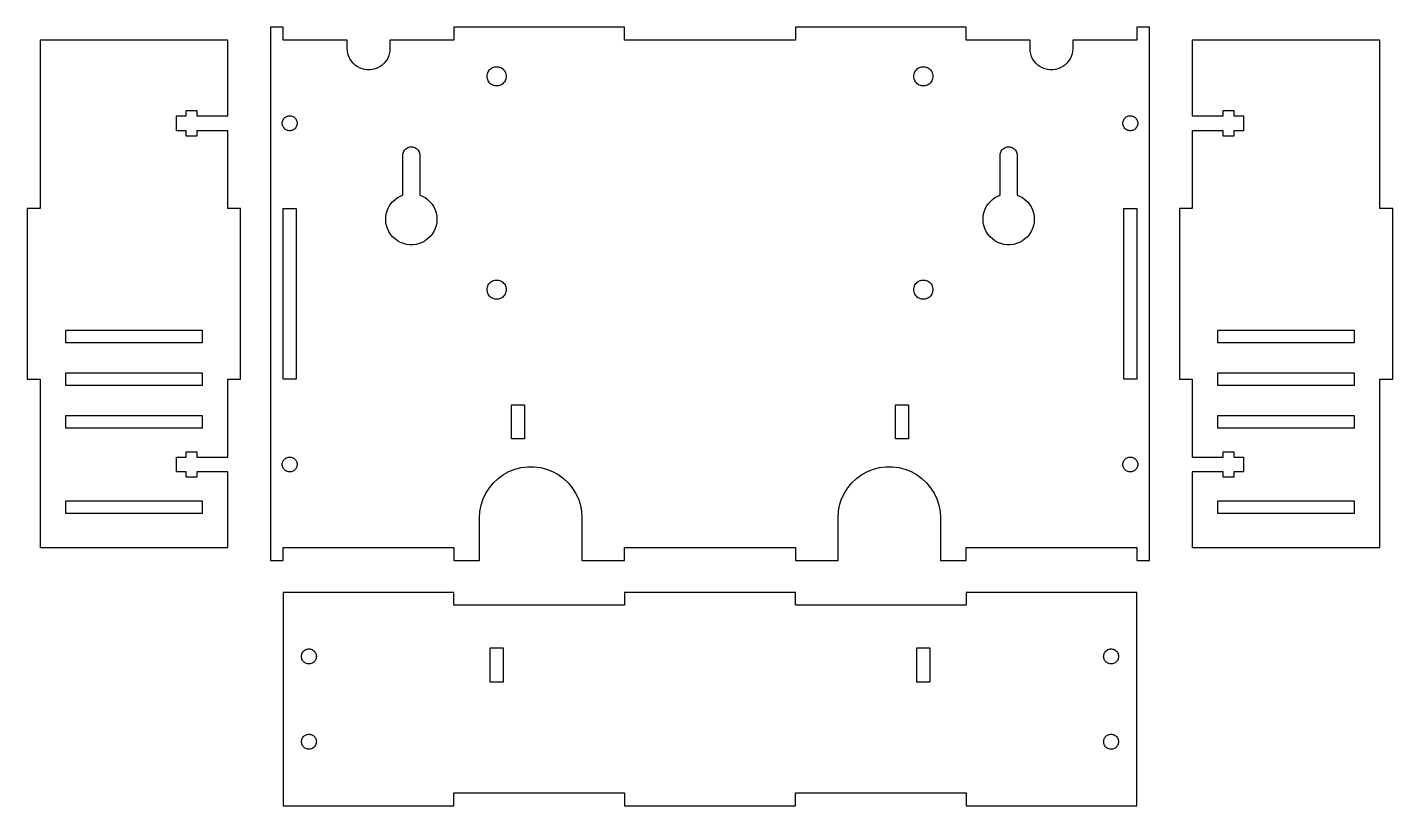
# Model space of a CAD drawing. Header units: metres. Extents: x -160 to 160, y -120 to 252.
# Drawn here: x -160 to 160, y -120 to 62.5 of the extents above; entities that cross this region are included whole.
import ezdxf

# ---------------------------------------------------------------- set-up
doc = ezdxf.new("R2010")
doc.units = ezdxf.units.M

msp = doc.modelspace()

# ---------------------------------------------------------------- linework, layer by layer
for p, q in [((-100, 62.5), (-103, 62.5)), ((-103, 62.5), (-103, -62.5)), ((-100, 59.5), (-100, 62.5)), ((-20, 62.5), (-60, 62.5)), ((-60, 62.5), (-60, 59.5)), ((-20, 59.5), (-20, 62.5)), ((60, 62.5), (20, 62.5)), ((20, 62.5), (20, 59.5)), ((60, 59.5), (60, 62.5)), ((103, 62.5), (100, 62.5)), ((100, 62.5), (100, 59.5)), ((103, -62.5), (103, 62.5)), ((-113, 59.5), (-157, 59.5)), ((-157, 59.5), (-157, 20)), ((-113, 41.75), (-113, 59.5)), ((-85, 59.5), (-100, 59.5)), ((-85, 57.5), (-85, 59.5)), ((-60, 59.5), (-75, 59.5)), ((-75, 59.5), (-75, 57.5)), ((20, 59.5), (-20, 59.5)), ((75, 59.5), (60, 59.5)), ((75, 57.5), (75, 59.5)), ((100, 59.5), (85, 59.5)), ((85, 59.5), (85, 57.5)), ((157, 59.5), (113, 59.5)), ((113, 59.5), (113, 41.75)), ((157, 20), (157, 59.5)), ((-84.9606, 56.8733), (-85, 57.5)), ((-84.8429, 56.2566), (-84.9606, 56.8733)), ((-84.6489, 55.6594), (-84.8429, 56.2566)), ((-84.3815, 55.0912), (-84.6489, 55.6594)), ((-84.0451, 54.5611), (-84.3815, 55.0912)), ((-83.6448, 54.0773), (-84.0451, 54.5611)), ((-75.9549, 54.5611), (-76.3552, 54.0773)), ((-75.6185, 55.0912), (-75.9549, 54.5611)), ((-75.3511, 55.6594), (-75.6185, 55.0912)), ((-75.1571, 56.2566), (-75.3511, 55.6594)), ((-75.0394, 56.8733), (-75.1571, 56.2566)), ((-75, 57.5), (-75.0394, 56.8733)), ((75.0394, 56.8733), (75, 57.5)), ((75.1571, 56.2566), (75.0394, 56.8733)), ((75.3511, 55.6594), (75.1571, 56.2566)), ((75.6185, 55.0912), (75.3511, 55.6594)), ((75.9549, 54.5611), (75.6185, 55.0912)), ((76.3552, 54.0773), (75.9549, 54.5611)), ((84.0451, 54.5611), (83.6448, 54.0773)), ((84.3815, 55.0912), (84.0451, 54.5611)), ((84.6489, 55.6594), (84.3815, 55.0912)), ((84.8429, 56.2566), (84.6489, 55.6594)), ((84.9606, 56.8733), (84.8429, 56.2566)), ((85, 57.5), (84.9606, 56.8733)), ((-83.1871, 53.6474), (-83.6448, 54.0773)), ((-82.6791, 53.2784), (-83.1871, 53.6474)), ((-82.1289, 52.9759), (-82.6791, 53.2784)), ((-81.5451, 52.7447), (-82.1289, 52.9759)), ((-80.9369, 52.5886), (-81.5451, 52.7447)), ((-80.3139, 52.5099), (-80.9369, 52.5886)), ((-79.6861, 52.5099), (-80.3139, 52.5099)), ((-79.0631, 52.5886), (-79.6861, 52.5099)), ((-78.4549, 52.7447), (-79.0631, 52.5886)), ((-77.8711, 52.9759), (-78.4549, 52.7447)), ((-77.3209, 53.2784), (-77.8711, 52.9759)), ((-76.8129, 53.6474), (-77.3209, 53.2784)), ((-76.3552, 54.0773), (-76.8129, 53.6474)), ((-52.25, 51), (-52.2323, 51.282)), ((-52.2323, 51.282), (-52.1793, 51.5595)), ((-52.1793, 51.5595), (-52.092, 51.8283)), ((-52.092, 51.8283), (-51.9717, 52.0839)), ((-51.9717, 52.0839), (-51.8203, 52.3225)), ((-51.8203, 52.3225), (-51.6402, 52.5402)), ((-51.6402, 52.5402), (-51.4342, 52.7336)), ((-51.4342, 52.7336), (-51.2056, 52.8997)), ((-51.2056, 52.8997), (-50.958, 53.0359)), ((-50.958, 53.0359), (-50.6953, 53.1399)), ((-50.6953, 53.1399), (-50.4216, 53.2101)), ((-50.4216, 53.2101), (-50.1413, 53.2456)), ((-50.1413, 53.2456), (-49.8587, 53.2456)), ((-49.8587, 53.2456), (-49.5784, 53.2101)), ((-49.5784, 53.2101), (-49.3047, 53.1399)), ((-49.3047, 53.1399), (-49.042, 53.0359)), ((-49.042, 53.0359), (-48.7944, 52.8997)), ((-48.7944, 52.8997), (-48.5658, 52.7336)), ((-48.5658, 52.7336), (-48.3598, 52.5402)), ((-48.3598, 52.5402), (-48.1797, 52.3225)), ((-48.1797, 52.3225), (-48.0283, 52.0839)), ((-48.0283, 52.0839), (-47.908, 51.8283)), ((-47.908, 51.8283), (-47.8207, 51.5595)), ((-47.8207, 51.5595), (-47.7677, 51.282)), ((-47.7677, 51.282), (-47.75, 51)), ((47.75, 51), (47.7677, 51.282)), ((47.7677, 51.282), (47.8207, 51.5595)), ((47.8207, 51.5595), (47.908, 51.8283)), ((47.908, 51.8283), (48.0283, 52.0839)), ((48.0283, 52.0839), (48.1797, 52.3225)), ((48.1797, 52.3225), (48.3598, 52.5402)), ((48.3598, 52.5402), (48.5658, 52.7336)), ((48.5658, 52.7336), (48.7944, 52.8997)), ((48.7944, 52.8997), (49.042, 53.0359)), ((49.042, 53.0359), (49.3047, 53.1399)), ((49.3047, 53.1399), (49.5784, 53.2101)), ((49.5784, 53.2101), (49.8587, 53.2456)), ((49.8587, 53.2456), (50.1413, 53.2456)), ((50.1413, 53.2456), (50.4216, 53.2101)), ((50.4216, 53.2101), (50.6953, 53.1399)), ((50.6953, 53.1399), (50.958, 53.0359)), ((50.958, 53.0359), (51.2056, 52.8997)), ((51.2056, 52.8997), (51.4342, 52.7336)), ((51.4342, 52.7336), (51.6402, 52.5402)), ((51.6402, 52.5402), (51.8203, 52.3225)), ((51.8203, 52.3225), (51.9717, 52.0839)), ((51.9717, 52.0839), (52.092, 51.8283)), ((52.092, 51.8283), (52.1793, 51.5595)), ((52.1793, 51.5595), (52.2323, 51.282)), ((52.2323, 51.282), (52.25, 51)), ((76.8129, 53.6474), (76.3552, 54.0773)), ((77.3209, 53.2784), (76.8129, 53.6474)), ((77.8711, 52.9759), (77.3209, 53.2784)), ((78.4549, 52.7447), (77.8711, 52.9759)), ((79.0631, 52.5886), (78.4549, 52.7447)), ((79.6861, 52.5099), (79.0631, 52.5886)), ((80.3139, 52.5099), (79.6861, 52.5099)), ((80.9369, 52.5886), (80.3139, 52.5099)), ((81.5451, 52.7447), (80.9369, 52.5886)), ((82.1289, 52.9759), (81.5451, 52.7447)), ((82.6791, 53.2784), (82.1289, 52.9759)), ((83.1871, 53.6474), (82.6791, 53.2784)), ((83.6448, 54.0773), (83.1871, 53.6474)), ((-52.2323, 50.718), (-52.25, 51)), ((-52.1793, 50.4404), (-52.2323, 50.718)), ((-52.092, 50.1717), (-52.1793, 50.4404)), ((-51.9717, 49.916), (-52.092, 50.1717)), ((-51.8203, 49.6775), (-51.9717, 49.916)), ((-51.6402, 49.4598), (-51.8203, 49.6775)), ((-51.4342, 49.2663), (-51.6402, 49.4598)), ((-51.2056, 49.1003), (-51.4342, 49.2663)), ((-50.958, 48.9641), (-51.2056, 49.1003)), ((-50.6953, 48.8601), (-50.958, 48.9641)), ((-50.4216, 48.7898), (-50.6953, 48.8601)), ((-50.1413, 48.7544), (-50.4216, 48.7898)), ((-49.8587, 48.7544), (-50.1413, 48.7544)), ((-49.5784, 48.7898), (-49.8587, 48.7544)), ((-49.3047, 48.8601), (-49.5784, 48.7898)), ((-49.042, 48.9641), (-49.3047, 48.8601)), ((-48.7944, 49.1003), (-49.042, 48.9641)), ((-48.5658, 49.2663), (-48.7944, 49.1003)), ((-48.3598, 49.4598), (-48.5658, 49.2663)), ((-48.1797, 49.6775), (-48.3598, 49.4598)), ((-48.0283, 49.916), (-48.1797, 49.6775)), ((-47.908, 50.1717), (-48.0283, 49.916)), ((-47.8207, 50.4404), (-47.908, 50.1717)), ((-47.7677, 50.718), (-47.8207, 50.4404)), ((-47.75, 51), (-47.7677, 50.718)), ((47.7677, 50.718), (47.75, 51)), ((47.8207, 50.4404), (47.7677, 50.718)), ((47.908, 50.1717), (47.8207, 50.4404)), ((48.0283, 49.916), (47.908, 50.1717)), ((48.1797, 49.6775), (48.0283, 49.916)), ((48.3598, 49.4598), (48.1797, 49.6775)), ((48.5658, 49.2663), (48.3598, 49.4598)), ((48.7944, 49.1003), (48.5658, 49.2663)), ((49.042, 48.9641), (48.7944, 49.1003)), ((49.3047, 48.8601), (49.042, 48.9641)), ((49.5784, 48.7898), (49.3047, 48.8601)), ((49.8587, 48.7544), (49.5784, 48.7898)), ((50.1413, 48.7544), (49.8587, 48.7544)), ((50.4216, 48.7898), (50.1413, 48.7544)), ((50.6953, 48.8601), (50.4216, 48.7898)), ((50.958, 48.9641), (50.6953, 48.8601)), ((51.2056, 49.1003), (50.958, 48.9641)), ((51.4342, 49.2663), (51.2056, 49.1003)), ((51.6402, 49.4598), (51.4342, 49.2663)), ((51.8203, 49.6775), (51.6402, 49.4598)), ((51.9717, 49.916), (51.8203, 49.6775)), ((52.092, 50.1717), (51.9717, 49.916)), ((52.1793, 50.4404), (52.092, 50.1717)), ((52.2323, 50.718), (52.1793, 50.4404)), ((52.25, 51), (52.2323, 50.718)), ((-125, 38.25), (-125, 41.75)), ((-125, 41.75), (-122.75, 41.75)), ((-122.75, 41.75), (-122.75, 43)), ((-122.75, 43), (-120.25, 43)), ((-120.25, 43), (-120.25, 41.75)), ((-120.25, 41.75), (-113, 41.75)), ((-99.2451, 41.5834), (-99.0408, 41.6643)), ((-99.0408, 41.6643), (-98.8279, 41.719)), ((-98.8279, 41.719), (-98.6099, 41.7465)), ((-98.6099, 41.7465), (-98.3901, 41.7465)), ((-98.3901, 41.7465), (-98.1721, 41.719)), ((-98.1721, 41.719), (-97.9592, 41.6643)), ((-97.9592, 41.6643), (-97.7549, 41.5834)), ((97.7549, 41.5834), (97.9592, 41.6643)), ((97.9592, 41.6643), (98.1721, 41.719)), ((98.1721, 41.719), (98.3901, 41.7465)), ((98.3901, 41.7465), (98.6099, 41.7465)), ((98.6099, 41.7465), (98.8279, 41.719)), ((98.8279, 41.719), (99.0408, 41.6643)), ((99.0408, 41.6643), (99.2451, 41.5834)), ((113, 41.75), (120.25, 41.75)), ((120.25, 41.75), (120.25, 43)), ((120.25, 43), (122.75, 43)), ((122.75, 43), (122.75, 41.75)), ((122.75, 41.75), (125, 41.75)), ((125, 41.75), (125, 38.25)), ((-100.25, 40), (-100.236, 40.2193)), ((-100.236, 39.7807), (-100.25, 40)), ((-100.236, 40.2193), (-100.195, 40.4352)), ((-100.195, 39.5648), (-100.236, 39.7807)), ((-100.195, 40.4352), (-100.127, 40.6442)), ((-100.127, 39.3558), (-100.195, 39.5648)), ((-100.127, 40.6442), (-100.034, 40.8431)), ((-100.034, 39.1569), (-100.127, 39.3558)), ((-100.034, 40.8431), (-99.9158, 41.0286)), ((-99.9158, 38.9714), (-100.034, 39.1569)), ((-99.9158, 41.0286), (-99.7757, 41.198)), ((-99.7757, 38.802), (-99.9158, 38.9714)), ((-99.7757, 41.198), (-99.6155, 41.3484)), ((-99.6155, 38.6516), (-99.7757, 38.802)), ((-99.6155, 41.3484), (-99.4377, 41.4776)), ((-99.4377, 38.5224), (-99.6155, 38.6516)), ((-99.4377, 41.4776), (-99.2451, 41.5834)), ((-99.2451, 38.4165), (-99.4377, 38.5224)), ((-99.0408, 38.3356), (-99.2451, 38.4165)), ((-97.7549, 38.4165), (-97.9592, 38.3356)), ((-97.7549, 41.5834), (-97.5623, 41.4776)), ((-97.5623, 38.5224), (-97.7549, 38.4165)), ((-97.5623, 41.4776), (-97.3845, 41.3484)), ((-97.3845, 38.6516), (-97.5623, 38.5224)), ((-97.3845, 41.3484), (-97.2243, 41.198)), ((-97.2243, 38.802), (-97.3845, 38.6516)), ((-97.2243, 41.198), (-97.0842, 41.0286)), ((-97.0842, 38.9714), (-97.2243, 38.802)), ((-97.0842, 41.0286), (-96.9665, 40.8431)), ((-96.9665, 39.1569), (-97.0842, 38.9714)), ((-96.9665, 40.8431), (-96.8729, 40.6442)), ((-96.8729, 39.3558), (-96.9665, 39.1569)), ((-96.8729, 40.6442), (-96.805, 40.4352)), ((-96.805, 39.5648), (-96.8729, 39.3558)), ((-96.805, 40.4352), (-96.7638, 40.2193)), ((-96.7638, 39.7807), (-96.805, 39.5648)), ((-96.7638, 40.2193), (-96.75, 40)), ((-96.75, 40), (-96.7638, 39.7807)), ((96.75, 40), (96.7638, 40.2193)), ((96.7638, 39.7807), (96.75, 40)), ((96.7638, 40.2193), (96.805, 40.4352)), ((96.805, 39.5648), (96.7638, 39.7807)), ((96.805, 40.4352), (96.8729, 40.6442)), ((96.8729, 39.3558), (96.805, 39.5648)), ((96.8729, 40.6442), (96.9665, 40.8431)), ((96.9665, 39.1569), (96.8729, 39.3558)), ((96.9665, 40.8431), (97.0842, 41.0286)), ((97.0842, 38.9714), (96.9665, 39.1569)), ((97.0842, 41.0286), (97.2243, 41.198)), ((97.2243, 38.802), (97.0842, 38.9714)), ((97.2243, 41.198), (97.3845, 41.3484)), ((97.3845, 38.6516), (97.2243, 38.802)), ((97.3845, 41.3484), (97.5623, 41.4776)), ((97.5623, 38.5224), (97.3845, 38.6516)), ((97.5623, 41.4776), (97.7549, 41.5834)), ((97.7549, 38.4165), (97.5623, 38.5224)), ((97.9592, 38.3356), (97.7549, 38.4165)), ((99.2451, 38.4165), (99.0408, 38.3356)), ((99.2451, 41.5834), (99.4377, 41.4776)), ((99.4377, 38.5224), (99.2451, 38.4165)), ((99.4377, 41.4776), (99.6155, 41.3484)), ((99.6155, 38.6516), (99.4377, 38.5224)), ((99.6155, 41.3484), (99.7757, 41.198)), ((99.7757, 38.802), (99.6155, 38.6516)), ((99.7757, 41.198), (99.9158, 41.0286)), ((99.9158, 38.9714), (99.7757, 38.802)), ((99.9158, 41.0286), (100.034, 40.8431)), ((100.034, 39.1569), (99.9158, 38.9714)), ((100.034, 40.8431), (100.127, 40.6442)), ((100.127, 39.3558), (100.034, 39.1569)), ((100.127, 40.6442), (100.195, 40.4352)), ((100.195, 39.5648), (100.127, 39.3558)), ((100.195, 40.4352), (100.236, 40.2193)), ((100.236, 39.7807), (100.195, 39.5648)), ((100.236, 40.2193), (100.25, 40)), ((100.25, 40), (100.236, 39.7807)), ((-122.75, 38.25), (-125, 38.25)), ((-122.75, 37), (-122.75, 38.25)), ((-120.25, 37), (-122.75, 37)), ((-113, 38.25), (-120.25, 38.25)), ((-120.25, 38.25), (-120.25, 37)), ((-113, 20), (-113, 38.25)), ((-98.8279, 38.281), (-99.0408, 38.3356)), ((-98.6099, 38.2534), (-98.8279, 38.281)), ((-98.3901, 38.2534), (-98.6099, 38.2534)), ((-98.1721, 38.281), (-98.3901, 38.2534)), ((-97.9592, 38.3356), (-98.1721, 38.281)), ((98.1721, 38.281), (97.9592, 38.3356)), ((98.3901, 38.2534), (98.1721, 38.281)), ((98.6099, 38.2534), (98.3901, 38.2534)), ((98.8279, 38.281), (98.6099, 38.2534)), ((99.0408, 38.3356), (98.8279, 38.281)), ((120.25, 38.25), (113, 38.25)), ((113, 38.25), (113, 20)), ((120.25, 37), (120.25, 38.25)), ((122.75, 37), (120.25, 37)), ((125, 38.25), (122.75, 38.25)), ((122.75, 38.25), (122.75, 37)), ((-72, 32.5), (-71.9842, 32.7507)), ((-72, 23.1486), (-72, 32.5)), ((-71.9842, 32.7507), (-71.9372, 32.9974)), ((-71.9372, 32.9974), (-71.8595, 33.2362)), ((-71.8595, 33.2362), (-71.7526, 33.4635)), ((-71.7526, 33.4635), (-71.618, 33.6756)), ((-71.618, 33.6756), (-71.4579, 33.8691)), ((-71.4579, 33.8691), (-71.2748, 34.041)), ((-71.2748, 34.041), (-71.0716, 34.1886)), ((-71.0716, 34.1886), (-70.8515, 34.3096)), ((-70.8515, 34.3096), (-70.618, 34.4021)), ((-70.618, 34.4021), (-70.3748, 34.4646)), ((-70.3748, 34.4646), (-70.1256, 34.496)), ((-70.1256, 34.496), (-69.8744, 34.496)), ((-69.8744, 34.496), (-69.6252, 34.4646)), ((-69.6252, 34.4646), (-69.382, 34.4021)), ((-69.382, 34.4021), (-69.1485, 34.3096)), ((-69.1485, 34.3096), (-68.9284, 34.1886)), ((-68.9284, 34.1886), (-68.7252, 34.041)), ((-68.7252, 34.041), (-68.5421, 33.8691)), ((-68.5421, 33.8691), (-68.382, 33.6756)), ((-68.382, 33.6756), (-68.2474, 33.4635)), ((-68.2474, 33.4635), (-68.1405, 33.2362)), ((-68.1405, 33.2362), (-68.0628, 32.9974)), ((-68.0628, 32.9974), (-68.0158, 32.7507)), ((-68.0158, 32.7507), (-68, 32.5)), ((-68, 32.5), (-68, 23.1486)), ((68, 32.5), (68.0158, 32.7507)), ((68, 23.1486), (68, 32.5)), ((68.0158, 32.7507), (68.0628, 32.9974)), ((68.0628, 32.9974), (68.1405, 33.2362)), ((68.1405, 33.2362), (68.2474, 33.4635)), ((68.2474, 33.4635), (68.382, 33.6756)), ((68.382, 33.6756), (68.5421, 33.8691)), ((68.5421, 33.8691), (68.7252, 34.041)), ((68.7252, 34.041), (68.9284, 34.1886)), ((68.9284, 34.1886), (69.1485, 34.3096)), ((69.1485, 34.3096), (69.382, 34.4021)), ((69.382, 34.4021), (69.6252, 34.4646)), ((69.6252, 34.4646), (69.8744, 34.496)), ((69.8744, 34.496), (70.1256, 34.496)), ((70.1256, 34.496), (70.3748, 34.4646)), ((70.3748, 34.4646), (70.618, 34.4021)), ((70.618, 34.4021), (70.8515, 34.3096)), ((70.8515, 34.3096), (71.0716, 34.1886)), ((71.0716, 34.1886), (71.2748, 34.041)), ((71.2748, 34.041), (71.4579, 33.8691)), ((71.4579, 33.8691), (71.618, 33.6756)), ((71.618, 33.6756), (71.7526, 33.4635)), ((71.7526, 33.4635), (71.8595, 33.2362)), ((71.8595, 33.2362), (71.9372, 32.9974)), ((71.9372, 32.9974), (71.9842, 32.7507)), ((71.9842, 32.7507), (72, 32.5)), ((72, 32.5), (72, 23.1486)), ((-73.8245, 22.1231), (-73.215, 22.566)), ((-73.215, 22.566), (-72.5547, 22.929)), ((-72.5547, 22.929), (-72, 23.1486)), ((-68, 23.1486), (-67.4453, 22.929)), ((-67.4453, 22.929), (-66.785, 22.566)), ((-66.785, 22.566), (-66.1755, 22.1231)), ((66.1755, 22.1231), (66.785, 22.566)), ((66.785, 22.566), (67.4453, 22.929)), ((67.4453, 22.929), (68, 23.1486)), ((72, 23.1486), (72.5547, 22.929)), ((72.5547, 22.929), (73.215, 22.566)), ((73.215, 22.566), (73.8245, 22.1231)), ((-157, 20), (-160, 20)), ((-160, 20), (-160, -20)), ((-110, 20), (-113, 20)), ((-110, -20), (-110, 20)), ((-100, -20), (-100, 20)), ((-100, 20), (-97, 20)), ((-97, 20), (-97, -20)), ((-75.8115, 18.9921), (-75.5786, 19.7088)), ((-75.5786, 19.7088), (-75.2578, 20.3905)), ((-75.2578, 20.3905), (-74.8541, 21.0267)), ((-74.8541, 21.0267), (-74.3738, 21.6073)), ((-74.3738, 21.6073), (-73.8245, 22.1231)), ((-66.1755, 22.1231), (-65.6262, 21.6073)), ((-65.6262, 21.6073), (-65.1459, 21.0267)), ((-65.1459, 21.0267), (-64.7422, 20.3905)), ((-64.7422, 20.3905), (-64.4214, 19.7088)), ((-64.4214, 19.7088), (-64.1885, 18.9921)), ((64.1885, 18.9921), (64.4214, 19.7088)), ((64.4214, 19.7088), (64.7422, 20.3905)), ((64.7422, 20.3905), (65.1459, 21.0267)), ((65.1459, 21.0267), (65.6262, 21.6073)), ((65.6262, 21.6073), (66.1755, 22.1231)), ((73.8245, 22.1231), (74.3738, 21.6073)), ((74.3738, 21.6073), (74.8541, 21.0267)), ((74.8541, 21.0267), (75.2578, 20.3905)), ((75.2578, 20.3905), (75.5786, 19.7088)), ((75.5786, 19.7088), (75.8115, 18.9921)), ((97, -20), (97, 20)), ((97, 20), (100, 20)), ((100, 20), (100, -20)), ((113, 20), (110, 20)), ((110, 20), (110, -20)), ((160, 20), (157, 20)), ((160, -20), (160, 20)), ((-76, 17.5), (-75.9527, 18.252)), ((-75.9527, 16.748), (-76, 17.5)), ((-75.9527, 18.252), (-75.8115, 18.9921)), ((-75.8115, 16.0079), (-75.9527, 16.748)), ((-75.5786, 15.2913), (-75.8115, 16.0079)), ((-64.1885, 16.0079), (-64.4214, 15.2913)), ((-64.1885, 18.9921), (-64.0473, 18.252)), ((-64.0473, 16.748), (-64.1885, 16.0079)), ((-64.0473, 18.252), (-64, 17.5)), ((-64, 17.5), (-64.0473, 16.748)), ((64, 17.5), (64.0473, 18.252)), ((64.0473, 16.748), (64, 17.5)), ((64.0473, 18.252), (64.1885, 18.9921)), ((64.1885, 16.0079), (64.0473, 16.748)), ((64.4214, 15.2913), (64.1885, 16.0079)), ((75.8115, 16.0079), (75.5786, 15.2913)), ((75.8115, 18.9921), (75.9527, 18.252)), ((75.9527, 16.748), (75.8115, 16.0079)), ((75.9527, 18.252), (76, 17.5)), ((76, 17.5), (75.9527, 16.748)), ((-75.2578, 14.6095), (-75.5786, 15.2913)), ((-74.8541, 13.9733), (-75.2578, 14.6095)), ((-74.3738, 13.3927), (-74.8541, 13.9733)), ((-73.8245, 12.8769), (-74.3738, 13.3927)), ((-73.215, 12.434), (-73.8245, 12.8769)), ((-66.1755, 12.8769), (-66.785, 12.434)), ((-65.6262, 13.3927), (-66.1755, 12.8769)), ((-65.1459, 13.9733), (-65.6262, 13.3927)), ((-64.7422, 14.6095), (-65.1459, 13.9733)), ((-64.4214, 15.2913), (-64.7422, 14.6095)), ((64.7422, 14.6095), (64.4214, 15.2913)), ((65.1459, 13.9733), (64.7422, 14.6095)), ((65.6262, 13.3927), (65.1459, 13.9733)), ((66.1755, 12.8769), (65.6262, 13.3927)), ((66.785, 12.434), (66.1755, 12.8769)), ((73.8245, 12.8769), (73.215, 12.434)), ((74.3738, 13.3927), (73.8245, 12.8769)), ((74.8541, 13.9733), (74.3738, 13.3927)), ((75.2578, 14.6095), (74.8541, 13.9733)), ((75.5786, 15.2913), (75.2578, 14.6095)), ((-72.5547, 12.071), (-73.215, 12.434)), ((-71.8541, 11.7937), (-72.5547, 12.071)), ((-71.1243, 11.6063), (-71.8541, 11.7937)), ((-70.3767, 11.5118), (-71.1243, 11.6063)), ((-69.6233, 11.5118), (-70.3767, 11.5118)), ((-68.8757, 11.6063), (-69.6233, 11.5118)), ((-68.1459, 11.7937), (-68.8757, 11.6063)), ((-67.4453, 12.071), (-68.1459, 11.7937)), ((-66.785, 12.434), (-67.4453, 12.071)), ((67.4453, 12.071), (66.785, 12.434)), ((68.1459, 11.7937), (67.4453, 12.071)), ((68.8757, 11.6063), (68.1459, 11.7937)), ((69.6233, 11.5118), (68.8757, 11.6063)), ((70.3767, 11.5118), (69.6233, 11.5118)), ((71.1243, 11.6063), (70.3767, 11.5118)), ((71.8541, 11.7937), (71.1243, 11.6063)), ((72.5547, 12.071), (71.8541, 11.7937)), ((73.215, 12.434), (72.5547, 12.071)), ((-50.6953, 3.1399), (-50.4216, 3.2102)), ((-50.4216, 3.2102), (-50.1413, 3.2456)), ((-50.1413, 3.2456), (-49.8587, 3.2456)), ((-49.8587, 3.2456), (-49.5784, 3.2102)), ((-49.5784, 3.2102), (-49.3047, 3.1399)), ((49.3047, 3.1399), (49.5784, 3.2102)), ((49.5784, 3.2102), (49.8587, 3.2456)), ((49.8587, 3.2456), (50.1413, 3.2456)), ((50.1413, 3.2456), (50.4216, 3.2102)), ((50.4216, 3.2102), (50.6953, 3.1399)), ((-52.25, 1), (-52.2323, 1.282)), ((-52.2323, 0.718), (-52.25, 1)), ((-52.2323, 1.282), (-52.1793, 1.5596)), ((-52.1793, 0.4405), (-52.2323, 0.718)), ((-52.1793, 1.5596), (-52.092, 1.8283)), ((-52.092, 0.1717), (-52.1793, 0.4405)), ((-52.092, 1.8283), (-51.9717, 2.084)), ((-51.9717, -0.0839), (-52.092, 0.1717)), ((-51.9717, 2.084), (-51.8203, 2.3225)), ((-51.8203, 2.3225), (-51.6402, 2.5402)), ((-51.6402, 2.5402), (-51.4342, 2.7337)), ((-51.4342, 2.7337), (-51.2056, 2.8998)), ((-51.2056, 2.8998), (-50.958, 3.0359)), ((-50.958, 3.0359), (-50.6953, 3.1399)), ((-49.3047, 3.1399), (-49.042, 3.0359)), ((-49.042, 3.0359), (-48.7944, 2.8998)), ((-48.7944, 2.8998), (-48.5658, 2.7337)), ((-48.5658, 2.7337), (-48.3598, 2.5402)), ((-48.3598, 2.5402), (-48.1797, 2.3225)), ((-48.1797, 2.3225), (-48.0283, 2.084)), ((-48.0283, 2.084), (-47.908, 1.8283)), ((-47.908, 0.1717), (-48.0283, -0.0839)), ((-47.908, 1.8283), (-47.8207, 1.5596)), ((-47.8207, 0.4405), (-47.908, 0.1717)), ((-47.8207, 1.5596), (-47.7677, 1.282)), ((-47.7677, 0.718), (-47.8207, 0.4405)), ((-47.7677, 1.282), (-47.75, 1)), ((-47.75, 1), (-47.7677, 0.718)), ((47.75, 1), (47.7677, 1.282)), ((47.7677, 0.718), (47.75, 1)), ((47.7677, 1.282), (47.8207, 1.5596)), ((47.8207, 0.4405), (47.7677, 0.718)), ((47.8207, 1.5596), (47.908, 1.8283)), ((47.908, 0.1717), (47.8207, 0.4405)), ((47.908, 1.8283), (48.0283, 2.084)), ((48.0283, -0.0839), (47.908, 0.1717)), ((48.0283, 2.084), (48.1797, 2.3225)), ((48.1797, 2.3225), (48.3598, 2.5402)), ((48.3598, 2.5402), (48.5658, 2.7337)), ((48.5658, 2.7337), (48.7944, 2.8998)), ((48.7944, 2.8998), (49.042, 3.0359)), ((49.042, 3.0359), (49.3047, 3.1399)), ((50.6953, 3.1399), (50.958, 3.0359)), ((50.958, 3.0359), (51.2056, 2.8998)), ((51.2056, 2.8998), (51.4342, 2.7337)), ((51.4342, 2.7337), (51.6402, 2.5402)), ((51.6402, 2.5402), (51.8203, 2.3225)), ((51.8203, 2.3225), (51.9717, 2.084)), ((51.9717, 2.084), (52.092, 1.8283)), ((52.092, 0.1717), (51.9717, -0.0839)), ((52.092, 1.8283), (52.1793, 1.5596)), ((52.1793, 0.4405), (52.092, 0.1717)), ((52.1793, 1.5596), (52.2323, 1.282)), ((52.2323, 0.718), (52.1793, 0.4405)), ((52.2323, 1.282), (52.25, 1)), ((52.25, 1), (52.2323, 0.718)), ((-51.8203, -0.3225), (-51.9717, -0.0839)), ((-51.6402, -0.5402), (-51.8203, -0.3225)), ((-51.4342, -0.7336), (-51.6402, -0.5402)), ((-51.2056, -0.8997), (-51.4342, -0.7336)), ((-50.958, -1.0359), (-51.2056, -0.8997)), ((-50.6953, -1.1399), (-50.958, -1.0359)), ((-50.4216, -1.2101), (-50.6953, -1.1399)), ((-50.1413, -1.2456), (-50.4216, -1.2101)), ((-49.8587, -1.2456), (-50.1413, -1.2456)), ((-49.5784, -1.2101), (-49.8587, -1.2456)), ((-49.3047, -1.1399), (-49.5784, -1.2101)), ((-49.042, -1.0359), (-49.3047, -1.1399)), ((-48.7944, -0.8997), (-49.042, -1.0359)), ((-48.5658, -0.7336), (-48.7944, -0.8997)), ((-48.3598, -0.5402), (-48.5658, -0.7336)), ((-48.1797, -0.3225), (-48.3598, -0.5402)), ((-48.0283, -0.0839), (-48.1797, -0.3225)), ((48.1797, -0.3225), (48.0283, -0.0839)), ((48.3598, -0.5402), (48.1797, -0.3225)), ((48.5658, -0.7336), (48.3598, -0.5402)), ((48.7944, -0.8997), (48.5658, -0.7336)), ((49.042, -1.0359), (48.7944, -0.8997)), ((49.3047, -1.1399), (49.042, -1.0359)), ((49.5784, -1.2101), (49.3047, -1.1399)), ((49.8587, -1.2456), (49.5784, -1.2101)), ((50.1413, -1.2456), (49.8587, -1.2456)), ((50.4216, -1.2101), (50.1413, -1.2456)), ((50.6953, -1.1399), (50.4216, -1.2101)), ((50.958, -1.0359), (50.6953, -1.1399)), ((51.2056, -0.8997), (50.958, -1.0359)), ((51.4342, -0.7336), (51.2056, -0.8997)), ((51.6402, -0.5402), (51.4342, -0.7336)), ((51.8203, -0.3225), (51.6402, -0.5402)), ((51.9717, -0.0839), (51.8203, -0.3225)), ((-151, -11.5), (-151, -8.5)), ((-151, -8.5), (-119, -8.5)), ((-119, -8.5), (-119, -11.5)), ((119, -11.5), (119, -8.5)), ((119, -8.5), (151, -8.5)), ((151, -8.5), (151, -11.5)), ((-119, -11.5), (-151, -11.5)), ((151, -11.5), (119, -11.5)), ((-151, -21.5), (-151, -18.5)), ((-151, -18.5), (-119, -18.5)), ((-119, -18.5), (-119, -21.5)), ((119, -21.5), (119, -18.5)), ((119, -18.5), (151, -18.5)), ((151, -18.5), (151, -21.5)), ((-160, -20), (-157, -20)), ((-157, -20), (-157, -59.5)), ((-119, -21.5), (-151, -21.5)), ((-113, -38.25), (-113, -20)), ((-113, -20), (-110, -20)), ((-97, -20), (-100, -20)), ((100, -20), (97, -20)), ((110, -20), (113, -20)), ((113, -20), (113, -38.25)), ((151, -21.5), (119, -21.5)), ((157, -20), (160, -20)), ((157, -59.5), (157, -20)), ((-151, -31.5), (-151, -28.5)), ((-151, -28.5), (-119, -28.5)), ((-119, -28.5), (-119, -31.5)), ((-46.5, -34), (-46.5, -26)), ((-46.5, -26), (-43.5, -26)), ((-43.5, -26), (-43.5, -34)), ((43.5, -34), (43.5, -26)), ((43.5, -26), (46.5, -26)), ((46.5, -26), (46.5, -34)), ((119, -31.5), (119, -28.5)), ((119, -28.5), (151, -28.5)), ((151, -28.5), (151, -31.5)), ((-119, -31.5), (-151, -31.5)), ((151, -31.5), (119, -31.5)), ((-43.5, -34), (-46.5, -34)), ((46.5, -34), (43.5, -34)), ((-125, -41.75), (-125, -38.25)), ((-125, -38.25), (-122.75, -38.25)), ((-122.75, -38.25), (-122.75, -37)), ((-122.75, -37), (-120.25, -37)), ((-120.25, -37), (-120.25, -38.25)), ((-120.25, -38.25), (-113, -38.25)), ((-99.2451, -38.4165), (-99.0408, -38.3356)), ((-99.0408, -38.3356), (-98.8279, -38.281)), ((-98.8279, -38.281), (-98.6099, -38.2534)), ((-98.6099, -38.2534), (-98.3901, -38.2534)), ((-98.3901, -38.2534), (-98.1721, -38.281)), ((-98.1721, -38.281), (-97.9592, -38.3356)), ((-97.9592, -38.3356), (-97.7549, -38.4165)), ((97.7549, -38.4165), (97.9592, -38.3356)), ((97.9592, -38.3356), (98.1721, -38.281)), ((98.1721, -38.281), (98.3901, -38.2534)), ((98.3901, -38.2534), (98.6099, -38.2534)), ((98.6099, -38.2534), (98.8279, -38.281)), ((98.8279, -38.281), (99.0408, -38.3356)), ((99.0408, -38.3356), (99.2451, -38.4165)), ((113, -38.25), (120.25, -38.25)), ((120.25, -38.25), (120.25, -37)), ((120.25, -37), (122.75, -37)), ((122.75, -37), (122.75, -38.25)), ((122.75, -38.25), (125, -38.25)), ((125, -38.25), (125, -41.75)), ((-100.25, -40), (-100.236, -39.7807)), ((-100.236, -40.2193), (-100.25, -40)), ((-100.236, -39.7807), (-100.195, -39.5648)), ((-100.195, -40.4352), (-100.236, -40.2193)), ((-100.195, -39.5648), (-100.127, -39.3558)), ((-100.127, -40.6442), (-100.195, -40.4352)), ((-100.127, -39.3558), (-100.034, -39.1569)), ((-100.034, -40.8431), (-100.127, -40.6442)), ((-100.034, -39.1569), (-99.9158, -38.9714)), ((-99.9158, -41.0286), (-100.034, -40.8431)), ((-99.9158, -38.9714), (-99.7757, -38.802)), ((-99.7757, -41.198), (-99.9158, -41.0286)), ((-99.7757, -38.802), (-99.6155, -38.6516)), ((-99.6155, -41.3484), (-99.7757, -41.198)), ((-99.6155, -38.6516), (-99.4377, -38.5224)), ((-99.4377, -41.4776), (-99.6155, -41.3484)), ((-99.4377, -38.5224), (-99.2451, -38.4165)), ((-99.2451, -41.5834), (-99.4377, -41.4776)), ((-99.0408, -41.6643), (-99.2451, -41.5834)), ((-97.7549, -41.5834), (-97.9592, -41.6643)), ((-97.7549, -38.4165), (-97.5623, -38.5224)), ((-97.5623, -41.4776), (-97.7549, -41.5834)), ((-97.5623, -38.5224), (-97.3845, -38.6516)), ((-97.3845, -41.3484), (-97.5623, -41.4776)), ((-97.3845, -38.6516), (-97.2243, -38.802)), ((-97.2243, -41.198), (-97.3845, -41.3484)), ((-97.2243, -38.802), (-97.0842, -38.9714)), ((-97.0842, -41.0286), (-97.2243, -41.198)), ((-97.0842, -38.9714), (-96.9665, -39.1569)), ((-96.9665, -40.8431), (-97.0842, -41.0286)), ((-96.9665, -39.1569), (-96.8729, -39.3558)), ((-96.8729, -40.6442), (-96.9665, -40.8431)), ((-96.8729, -39.3558), (-96.805, -39.5648)), ((-96.805, -40.4352), (-96.8729, -40.6442)), ((-96.805, -39.5648), (-96.7638, -39.7807)), ((-96.7638, -40.2193), (-96.805, -40.4352)), ((-96.7638, -39.7807), (-96.75, -40)), ((-96.75, -40), (-96.7638, -40.2193)), ((-47.1093, -41.6421), (-45.7082, -41.0873)), ((-45.7082, -41.0873), (-44.2486, -40.7126)), ((-44.2486, -40.7126), (-42.7535, -40.5237)), ((-42.7535, -40.5237), (-41.2465, -40.5237)), ((-41.2465, -40.5237), (-39.7514, -40.7126)), ((-39.7514, -40.7126), (-38.2918, -41.0873)), ((-38.2918, -41.0873), (-36.8907, -41.6421)), ((36.8907, -41.6421), (38.2918, -41.0873)), ((38.2918, -41.0873), (39.7514, -40.7126)), ((39.7514, -40.7126), (41.2465, -40.5237)), ((41.2465, -40.5237), (42.7535, -40.5237)), ((42.7535, -40.5237), (44.2486, -40.7126)), ((44.2486, -40.7126), (45.7082, -41.0873)), ((45.7082, -41.0873), (47.1093, -41.6421)), ((96.75, -40), (96.7638, -39.7807)), ((96.7638, -40.2193), (96.75, -40)), ((96.7638, -39.7807), (96.805, -39.5648)), ((96.805, -40.4352), (96.7638, -40.2193)), ((96.805, -39.5648), (96.8729, -39.3558)), ((96.8729, -40.6442), (96.805, -40.4352)), ((96.8729, -39.3558), (96.9665, -39.1569)), ((96.9665, -40.8431), (96.8729, -40.6442)), ((96.9665, -39.1569), (97.0842, -38.9714)), ((97.0842, -41.0286), (96.9665, -40.8431)), ((97.0842, -38.9714), (97.2243, -38.802)), ((97.2243, -41.198), (97.0842, -41.0286)), ((97.2243, -38.802), (97.3845, -38.6516)), ((97.3845, -41.3484), (97.2243, -41.198)), ((97.3845, -38.6516), (97.5623, -38.5224)), ((97.5623, -41.4776), (97.3845, -41.3484)), ((97.5623, -38.5224), (97.7549, -38.4165)), ((97.7549, -41.5834), (97.5623, -41.4776)), ((97.9592, -41.6643), (97.7549, -41.5834)), ((99.2451, -41.5834), (99.0408, -41.6643)), ((99.2451, -38.4165), (99.4377, -38.5224)), ((99.4377, -41.4776), (99.2451, -41.5834)), ((99.4377, -38.5224), (99.6155, -38.6516)), ((99.6155, -41.3484), (99.4377, -41.4776)), ((99.6155, -38.6516), (99.7757, -38.802)), ((99.7757, -41.198), (99.6155, -41.3484)), ((99.7757, -38.802), (99.9158, -38.9714)), ((99.9158, -41.0286), (99.7757, -41.198)), ((99.9158, -38.9714), (100.034, -39.1569)), ((100.034, -40.8431), (99.9158, -41.0286)), ((100.034, -39.1569), (100.127, -39.3558)), ((100.127, -40.6442), (100.034, -40.8431)), ((100.127, -39.3558), (100.195, -39.5648)), ((100.195, -40.4352), (100.127, -40.6442)), ((100.195, -39.5648), (100.236, -39.7807)), ((100.236, -40.2193), (100.195, -40.4352)), ((100.236, -39.7807), (100.25, -40)), ((100.25, -40), (100.236, -40.2193)), ((-122.75, -41.75), (-125, -41.75)), ((-122.75, -43), (-122.75, -41.75)), ((-120.25, -43), (-122.75, -43)), ((-113, -41.75), (-120.25, -41.75)), ((-120.25, -41.75), (-120.25, -43)), ((-113, -59.5), (-113, -41.75)), ((-98.8279, -41.719), (-99.0408, -41.6643)), ((-98.6099, -41.7465), (-98.8279, -41.719)), ((-98.3901, -41.7465), (-98.6099, -41.7465)), ((-98.1721, -41.719), (-98.3901, -41.7465)), ((-97.9592, -41.6643), (-98.1721, -41.719)), ((-51.7082, -45.4466), (-50.7476, -44.2854)), ((-50.7476, -44.2854), (-49.6491, -43.2538)), ((-49.6491, -43.2538), (-48.4299, -42.3681)), ((-48.4299, -42.3681), (-47.1093, -41.6421)), ((-36.8907, -41.6421), (-35.5701, -42.3681)), ((-35.5701, -42.3681), (-34.3509, -43.2538)), ((-34.3509, -43.2538), (-33.2524, -44.2854)), ((-33.2524, -44.2854), (-32.2918, -45.4466)), ((32.2918, -45.4466), (33.2524, -44.2854)), ((33.2524, -44.2854), (34.3509, -43.2538)), ((34.3509, -43.2538), (35.5701, -42.3681)), ((35.5701, -42.3681), (36.8907, -41.6421)), ((47.1093, -41.6421), (48.4299, -42.3681)), ((48.4299, -42.3681), (49.6491, -43.2538)), ((49.6491, -43.2538), (50.7476, -44.2854)), ((50.7476, -44.2854), (51.7082, -45.4466)), ((98.1721, -41.719), (97.9592, -41.6643)), ((98.3901, -41.7465), (98.1721, -41.719)), ((98.6099, -41.7465), (98.3901, -41.7465)), ((98.8279, -41.719), (98.6099, -41.7465)), ((99.0408, -41.6643), (98.8279, -41.719)), ((120.25, -41.75), (113, -41.75)), ((113, -41.75), (113, -59.5)), ((120.25, -43), (120.25, -41.75)), ((122.75, -43), (120.25, -43)), ((125, -41.75), (122.75, -41.75)), ((122.75, -41.75), (122.75, -43)), ((-53.1573, -48.0825), (-52.5157, -46.719)), ((-52.5157, -46.719), (-51.7082, -45.4466)), ((-32.2918, -45.4466), (-31.4843, -46.719)), ((-31.4843, -46.719), (-30.8427, -48.0825)), ((30.8427, -48.0825), (31.4843, -46.719)), ((31.4843, -46.719), (32.2918, -45.4466)), ((51.7082, -45.4466), (52.5157, -46.719)), ((52.5157, -46.719), (53.1573, -48.0825)), ((-151, -51.5), (-151, -48.5)), ((-151, -48.5), (-119, -48.5)), ((-119, -48.5), (-119, -51.5)), ((-54, -52.5), (-53.9054, -50.996)), ((-53.9054, -50.996), (-53.623, -49.5157)), ((-53.623, -49.5157), (-53.1573, -48.0825)), ((-30.8427, -48.0825), (-30.377, -49.5157)), ((-30.377, -49.5157), (-30.0946, -50.996)), ((-30.0946, -50.996), (-30, -52.5)), ((30, -52.5), (30.0946, -50.996)), ((30.0946, -50.996), (30.377, -49.5157)), ((30.377, -49.5157), (30.8427, -48.0825)), ((53.1573, -48.0825), (53.623, -49.5157)), ((53.623, -49.5157), (53.9054, -50.996)), ((53.9054, -50.996), (54, -52.5)), ((119, -51.5), (119, -48.5)), ((119, -48.5), (151, -48.5)), ((151, -48.5), (151, -51.5)), ((-119, -51.5), (-151, -51.5)), ((-54, -62.5), (-54, -52.5)), ((-30, -52.5), (-30, -62.5)), ((30, -62.5), (30, -52.5)), ((54, -52.5), (54, -62.5)), ((151, -51.5), (119, -51.5)), ((-157, -59.5), (-113, -59.5)), ((-100, -62.5), (-100, -59.5)), ((-100, -59.5), (-60, -59.5)), ((-60, -59.5), (-60, -62.5)), ((-20, -62.5), (-20, -59.5)), ((-20, -59.5), (20, -59.5)), ((20, -59.5), (20, -62.5)), ((60, -62.5), (60, -59.5)), ((60, -59.5), (100, -59.5)), ((100, -59.5), (100, -62.5)), ((113, -59.5), (157, -59.5)), ((-103, -62.5), (-100, -62.5)), ((-60, -62.5), (-54, -62.5)), ((-30, -62.5), (-20, -62.5)), ((20, -62.5), (30, -62.5)), ((54, -62.5), (60, -62.5)), ((100, -62.5), (103, -62.5)), ((-60, -70), (-100, -70)), ((-100, -70), (-100, -120)), ((-60, -73), (-60, -70)), ((20, -70), (-20, -70)), ((-20, -70), (-20, -73)), ((20, -73), (20, -70)), ((100, -70), (60, -70)), ((60, -70), (60, -73)), ((100, -120), (100, -70)), ((-20, -73), (-60, -73)), ((60, -73), (20, -73)), ((-51.5, -91), (-51.5, -83)), ((-51.5, -83), (-48.5, -83)), ((-48.5, -83), (-48.5, -91)), ((48.5, -91), (48.5, -83)), ((48.5, -83), (51.5, -83)), ((51.5, -83), (51.5, -91)), ((-95.75, -85), (-95.7362, -84.7807)), ((-95.7362, -85.2193), (-95.75, -85)), ((-95.7362, -84.7807), (-95.695, -84.5648)), ((-95.695, -85.4352), (-95.7362, -85.2193)), ((-95.695, -84.5648), (-95.6271, -84.3558)), ((-95.6271, -85.6442), (-95.695, -85.4352)), ((-95.6271, -84.3558), (-95.5335, -84.1569)), ((-95.5335, -85.8431), (-95.6271, -85.6442)), ((-95.5335, -84.1569), (-95.4158, -83.9714)), ((-95.4158, -86.0286), (-95.5335, -85.8431)), ((-95.4158, -83.9714), (-95.2757, -83.802)), ((-95.2757, -86.198), (-95.4158, -86.0286)), ((-95.2757, -83.802), (-95.1155, -83.6516)), ((-95.1155, -86.3484), (-95.2757, -86.198)), ((-95.1155, -83.6516), (-94.9377, -83.5224)), ((-94.9377, -86.4776), (-95.1155, -86.3484)), ((-94.9377, -83.5224), (-94.7451, -83.4166)), ((-94.7451, -83.4166), (-94.5408, -83.3357)), ((-94.5408, -83.3357), (-94.3279, -83.281)), ((-94.3279, -83.281), (-94.1099, -83.2535)), ((-94.1099, -83.2535), (-93.8901, -83.2535)), ((-93.8901, -83.2535), (-93.6721, -83.281)), ((-93.6721, -83.281), (-93.4592, -83.3357)), ((-93.4592, -83.3357), (-93.2549, -83.4166)), ((-93.2549, -83.4166), (-93.0623, -83.5224)), ((-93.0623, -83.5224), (-92.8845, -83.6516)), ((-92.8845, -86.3484), (-93.0623, -86.4776)), ((-92.8845, -83.6516), (-92.7243, -83.802)), ((-92.7243, -86.198), (-92.8845, -86.3484)), ((-92.7243, -83.802), (-92.5842, -83.9714)), ((-92.5842, -86.0286), (-92.7243, -86.198)), ((-92.5842, -83.9714), (-92.4665, -84.1569)), ((-92.4665, -85.8431), (-92.5842, -86.0286)), ((-92.4665, -84.1569), (-92.3729, -84.3558)), ((-92.3729, -85.6442), (-92.4665, -85.8431)), ((-92.3729, -84.3558), (-92.305, -84.5648)), ((-92.305, -85.4352), (-92.3729, -85.6442)), ((-92.305, -84.5648), (-92.2638, -84.7807)), ((-92.2638, -85.2193), (-92.305, -85.4352)), ((-92.2638, -84.7807), (-92.25, -85)), ((-92.25, -85), (-92.2638, -85.2193)), ((92.25, -85), (92.2638, -84.7807)), ((92.2638, -85.2193), (92.25, -85)), ((92.2638, -84.7807), (92.305, -84.5648)), ((92.305, -85.4352), (92.2638, -85.2193)), ((92.305, -84.5648), (92.3729, -84.3558)), ((92.3729, -85.6442), (92.305, -85.4352)), ((92.3729, -84.3558), (92.4665, -84.1569)), ((92.4665, -85.8431), (92.3729, -85.6442)), ((92.4665, -84.1569), (92.5842, -83.9714)), ((92.5842, -86.0286), (92.4665, -85.8431)), ((92.5842, -83.9714), (92.7243, -83.802)), ((92.7243, -86.198), (92.5842, -86.0286)), ((92.7243, -83.802), (92.8845, -83.6516)), ((92.8845, -86.3484), (92.7243, -86.198)), ((92.8845, -83.6516), (93.0623, -83.5224)), ((93.0623, -86.4776), (92.8845, -86.3484)), ((93.0623, -83.5224), (93.2549, -83.4166)), ((93.2549, -83.4166), (93.4592, -83.3357)), ((93.4592, -83.3357), (93.6721, -83.281)), ((93.6721, -83.281), (93.8901, -83.2535)), ((93.8901, -83.2535), (94.1099, -83.2535)), ((94.1099, -83.2535), (94.3279, -83.281)), ((94.3279, -83.281), (94.5408, -83.3357)), ((94.5408, -83.3357), (94.7451, -83.4166)), ((94.7451, -83.4166), (94.9377, -83.5224)), ((94.9377, -83.5224), (95.1155, -83.6516)), ((95.1155, -86.3484), (94.9377, -86.4776)), ((95.1155, -83.6516), (95.2757, -83.802)), ((95.2757, -86.198), (95.1155, -86.3484)), ((95.2757, -83.802), (95.4158, -83.9714)), ((95.4158, -86.0286), (95.2757, -86.198)), ((95.4158, -83.9714), (95.5335, -84.1569)), ((95.5335, -85.8431), (95.4158, -86.0286)), ((95.5335, -84.1569), (95.6271, -84.3558)), ((95.6271, -85.6442), (95.5335, -85.8431)), ((95.6271, -84.3558), (95.695, -84.5648)), ((95.695, -85.4352), (95.6271, -85.6442)), ((95.695, -84.5648), (95.7362, -84.7807)), ((95.7362, -85.2193), (95.695, -85.4352)), ((95.7362, -84.7807), (95.75, -85)), ((95.75, -85), (95.7362, -85.2193)), ((-94.7451, -86.5835), (-94.9377, -86.4776)), ((-94.5408, -86.6644), (-94.7451, -86.5835)), ((-94.3279, -86.719), (-94.5408, -86.6644)), ((-94.1099, -86.7466), (-94.3279, -86.719)), ((-93.8901, -86.7466), (-94.1099, -86.7466)), ((-93.6721, -86.719), (-93.8901, -86.7466)), ((-93.4592, -86.6644), (-93.6721, -86.719)), ((-93.2549, -86.5835), (-93.4592, -86.6644)), ((-93.0623, -86.4776), (-93.2549, -86.5835)), ((93.2549, -86.5835), (93.0623, -86.4776)), ((93.4592, -86.6644), (93.2549, -86.5835)), ((93.6721, -86.719), (93.4592, -86.6644)), ((93.8901, -86.7466), (93.6721, -86.719)), ((94.1099, -86.7466), (93.8901, -86.7466)), ((94.3279, -86.719), (94.1099, -86.7466)), ((94.5408, -86.6644), (94.3279, -86.719)), ((94.7451, -86.5835), (94.5408, -86.6644)), ((94.9377, -86.4776), (94.7451, -86.5835)), ((-48.5, -91), (-51.5, -91)), ((51.5, -91), (48.5, -91)), ((-95.75, -105), (-95.7362, -104.781)), ((-95.7362, -105.219), (-95.75, -105)), ((-95.7362, -104.781), (-95.695, -104.565)), ((-95.695, -105.435), (-95.7362, -105.219)), ((-95.695, -104.565), (-95.6271, -104.356)), ((-95.6271, -105.644), (-95.695, -105.435)), ((-95.6271, -104.356), (-95.5335, -104.157)), ((-95.5335, -104.157), (-95.4158, -103.971)), ((-95.4158, -103.971), (-95.2757, -103.802)), ((-95.2757, -103.802), (-95.1155, -103.652)), ((-95.1155, -103.652), (-94.9377, -103.522)), ((-94.9377, -103.522), (-94.7451, -103.417)), ((-94.7451, -103.417), (-94.5408, -103.336)), ((-94.5408, -103.336), (-94.3279, -103.281)), ((-94.3279, -103.281), (-94.1099, -103.253)), ((-94.1099, -103.253), (-93.8901, -103.253)), ((-93.8901, -103.253), (-93.6721, -103.281)), ((-93.6721, -103.281), (-93.4592, -103.336)), ((-93.4592, -103.336), (-93.2549, -103.417)), ((-93.2549, -103.417), (-93.0623, -103.522)), ((-93.0623, -103.522), (-92.8845, -103.652)), ((-92.8845, -103.652), (-92.7243, -103.802)), ((-92.7243, -103.802), (-92.5842, -103.971)), ((-92.5842, -103.971), (-92.4665, -104.157)), ((-92.4665, -104.157), (-92.3729, -104.356)), ((-92.3729, -104.356), (-92.305, -104.565)), ((-92.305, -105.435), (-92.3729, -105.644)), ((-92.305, -104.565), (-92.2638, -104.781)), ((-92.2638, -105.219), (-92.305, -105.435)), ((-92.2638, -104.781), (-92.25, -105)), ((-92.25, -105), (-92.2638, -105.219)), ((92.25, -105), (92.2638, -104.781)), ((92.2638, -105.219), (92.25, -105)), ((92.2638, -104.781), (92.305, -104.565)), ((92.305, -105.435), (92.2638, -105.219)), ((92.305, -104.565), (92.3729, -104.356)), ((92.3729, -105.644), (92.305, -105.435)), ((92.3729, -104.356), (92.4665, -104.157)), ((92.4665, -104.157), (92.5842, -103.971)), ((92.5842, -103.971), (92.7243, -103.802)), ((92.7243, -103.802), (92.8845, -103.652)), ((92.8845, -103.652), (93.0623, -103.522)), ((93.0623, -103.522), (93.2549, -103.417)), ((93.2549, -103.417), (93.4592, -103.336)), ((93.4592, -103.336), (93.6721, -103.281)), ((93.6721, -103.281), (93.8901, -103.253)), ((93.8901, -103.253), (94.1099, -103.253)), ((94.1099, -103.253), (94.3279, -103.281)), ((94.3279, -103.281), (94.5408, -103.336)), ((94.5408, -103.336), (94.7451, -103.417)), ((94.7451, -103.417), (94.9377, -103.522)), ((94.9377, -103.522), (95.1155, -103.652)), ((95.1155, -103.652), (95.2757, -103.802)), ((95.2757, -103.802), (95.4158, -103.971)), ((95.4158, -103.971), (95.5335, -104.157)), ((95.5335, -104.157), (95.6271, -104.356)), ((95.6271, -104.356), (95.695, -104.565)), ((95.695, -105.435), (95.6271, -105.644)), ((95.695, -104.565), (95.7362, -104.781)), ((95.7362, -105.219), (95.695, -105.435)), ((95.7362, -104.781), (95.75, -105)), ((95.75, -105), (95.7362, -105.219)), ((-95.5335, -105.843), (-95.6271, -105.644)), ((-95.4158, -106.029), (-95.5335, -105.843)), ((-95.2757, -106.198), (-95.4158, -106.029)), ((-95.1155, -106.348), (-95.2757, -106.198)), ((-94.9377, -106.478), (-95.1155, -106.348)), ((-94.7451, -106.583), (-94.9377, -106.478)), ((-94.5408, -106.664), (-94.7451, -106.583)), ((-94.3279, -106.719), (-94.5408, -106.664)), ((-94.1099, -106.747), (-94.3279, -106.719)), ((-93.8901, -106.747), (-94.1099, -106.747)), ((-93.6721, -106.719), (-93.8901, -106.747)), ((-93.4592, -106.664), (-93.6721, -106.719)), ((-93.2549, -106.583), (-93.4592, -106.664)), ((-93.0623, -106.478), (-93.2549, -106.583)), ((-92.8845, -106.348), (-93.0623, -106.478)), ((-92.7243, -106.198), (-92.8845, -106.348)), ((-92.5842, -106.029), (-92.7243, -106.198)), ((-92.4665, -105.843), (-92.5842, -106.029)), ((-92.3729, -105.644), (-92.4665, -105.843)), ((92.4665, -105.843), (92.3729, -105.644)), ((92.5842, -106.029), (92.4665, -105.843)), ((92.7243, -106.198), (92.5842, -106.029)), ((92.8845, -106.348), (92.7243, -106.198)), ((93.0623, -106.478), (92.8845, -106.348)), ((93.2549, -106.583), (93.0623, -106.478)), ((93.4592, -106.664), (93.2549, -106.583)), ((93.6721, -106.719), (93.4592, -106.664)), ((93.8901, -106.747), (93.6721, -106.719)), ((94.1099, -106.747), (93.8901, -106.747)), ((94.3279, -106.719), (94.1099, -106.747)), ((94.5408, -106.664), (94.3279, -106.719)), ((94.7451, -106.583), (94.5408, -106.664)), ((94.9377, -106.478), (94.7451, -106.583)), ((95.1155, -106.348), (94.9377, -106.478)), ((95.2757, -106.198), (95.1155, -106.348)), ((95.4158, -106.029), (95.2757, -106.198)), ((95.5335, -105.843), (95.4158, -106.029)), ((95.6271, -105.644), (95.5335, -105.843)), ((-60, -117), (-20, -117)), ((-60, -120), (-60, -117)), ((-20, -117), (-20, -120)), ((20, -120), (20, -117)), ((20, -117), (60, -117)), ((60, -117), (60, -120)), ((-100, -120), (-60, -120)), ((-20, -120), (20, -120)), ((60, -120), (100, -120))]:
    msp.add_line(p, q)

doc.saveas('drawing.dxf')
